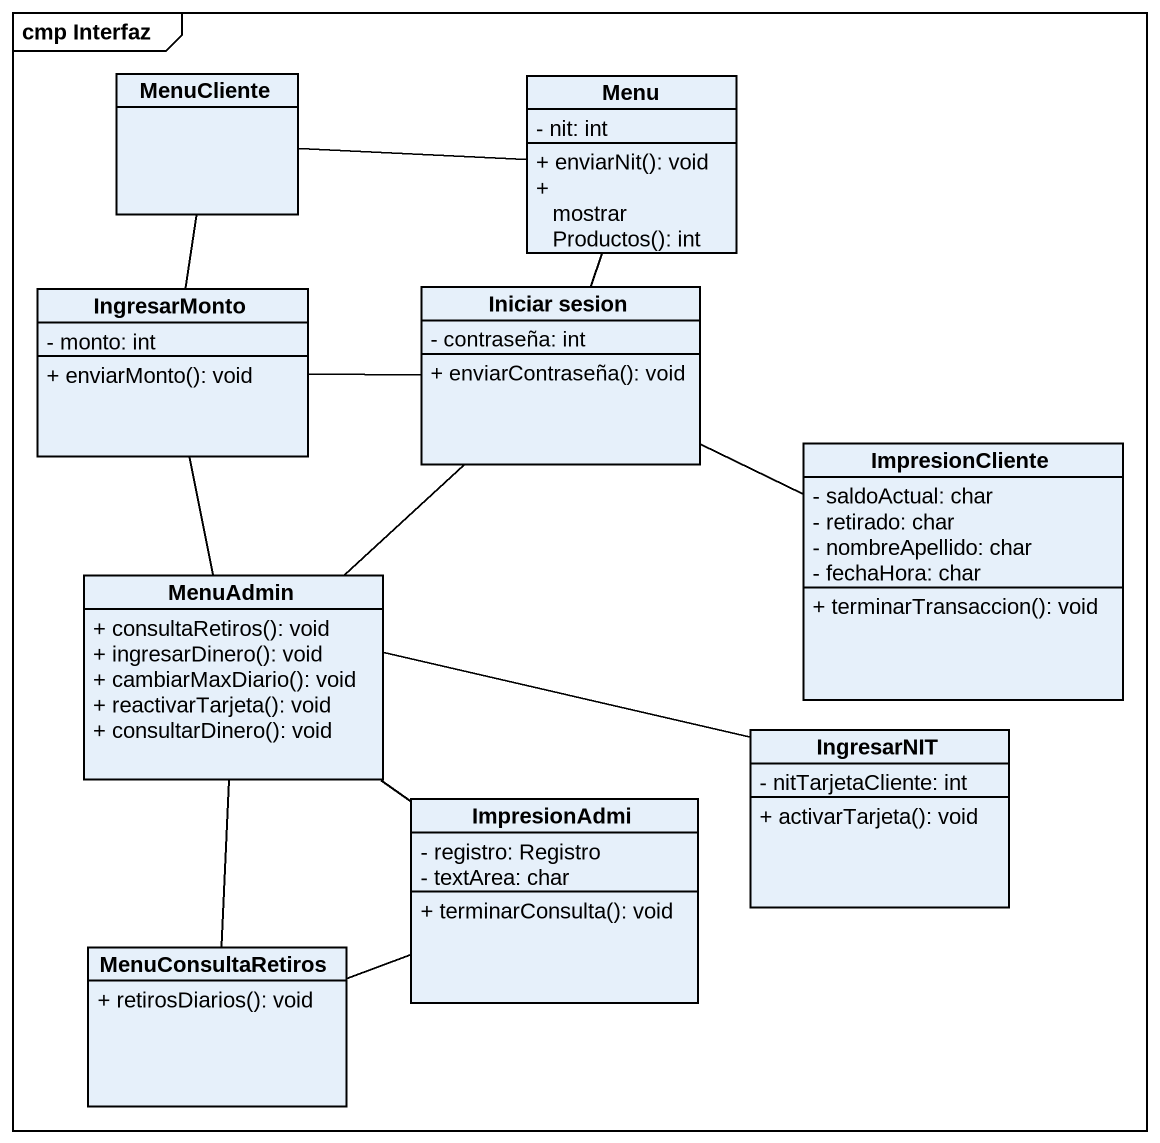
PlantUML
@startuml
mainframe cmp Interfaz
hide circle
hide empty members
skinparam classAttributeIconSize 0
class MenuCliente
class Menu {
  - nit: int
  + enviarNit(): void
  + mostrarProductos(): int
}
class IngresarMonto {
  - monto: int
  + enviarMonto(): void
}
class "Iniciar sesion" as Iniciar_sesion {
  - contraseña: int
  + enviarContraseña(): void
}
class ImpresionCliente {
  - saldoActual: char
  - retirado: char
  - nombreApellido: char
  - fechaHora: char
  + terminarTransaccion(): void
}
class MenuAdmin {
  + consultaRetiros(): void
  + ingresarDinero(): void
  + cambiarMaxDiario(): void
  + reactivarTarjeta(): void
  + consultarDinero(): void
}
class IngresarNIT {
  - nitTarjetaCliente: int
  + activarTarjeta(): void
}
class ImpresionAdmi {
  - registro: Registro
  - textArea: char
  + terminarConsulta(): void
}
class MenuConsultaRetiros {
  + retirosDiarios(): void
}
MenuCliente -- IngresarMonto
Menu -left- MenuCliente
Menu -- Iniciar_sesion
IngresarMonto -right- Iniciar_sesion
Iniciar_sesion -right- ImpresionCliente
Iniciar_sesion -- MenuAdmin
MenuAdmin -up- IngresarMonto
MenuAdmin -right- IngresarNIT
MenuAdmin -- ImpresionAdmi
MenuAdmin -- MenuConsultaRetiros
MenuConsultaRetiros -right- ImpresionAdmi
@enduml
